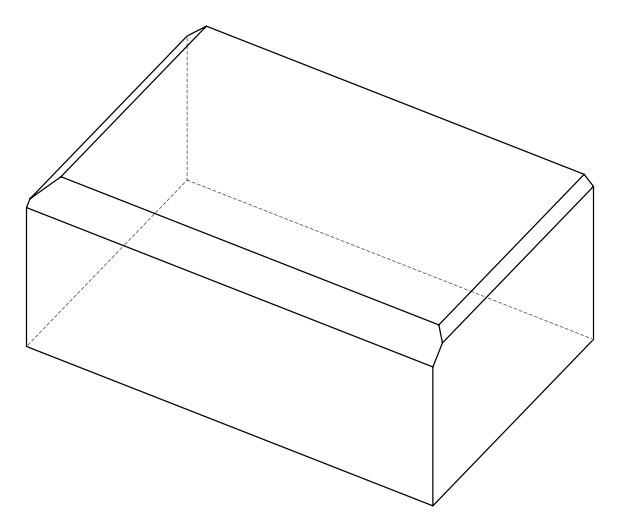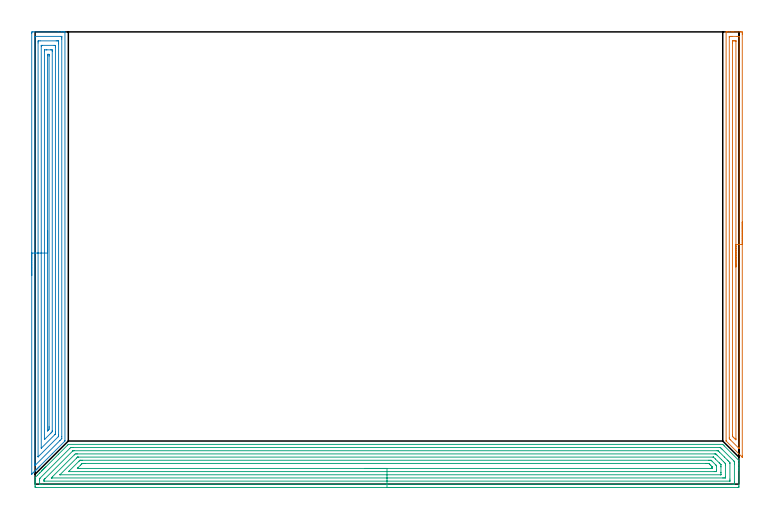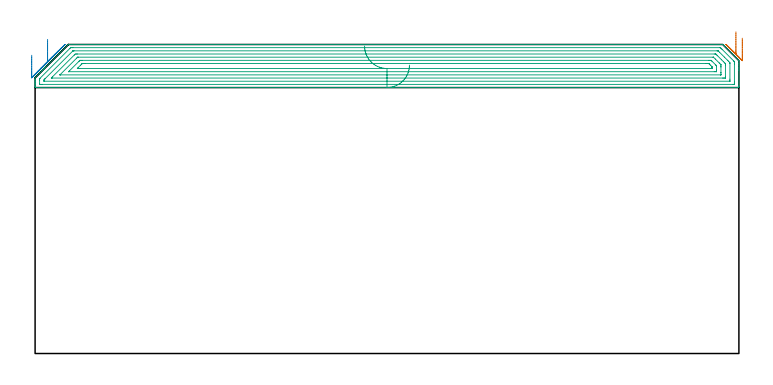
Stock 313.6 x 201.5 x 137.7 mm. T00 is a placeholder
(PLAN: 3 operations, 0 tool changes, 31.5 min)
(1 AREA_MILL | FG_CHAMFER_SURFACE | UGT0205_001 | 4.66 min | 5032 mm3)
(2 AREA_MILL_1 | FG_CHAMFER_SURFACE_1 | UGT0205_001 | 9.32 min | 21983 mm3)
(3 AREA_MILL_2 | FG_CHAMFER_SURFACE_2 | UGT0205_001 | 17.52 min | 56093 mm3)
(TOOL UGT0205_001 | Chamfer Mill 20 x 3 x 45 deg. | D20 FL50 Z2)
(OP 1 AREA_MILL)
G17 G21 G94 G90
T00 M6
G54
G17 G0 G90 X315.1 Y116.75 S1061 M3
G43 Z147.7 H0
Z140.5
G94 G1 Y116.712 Z139.628 F250.
Y116.598 Z138.764
Y116.409 Z137.912
Y116.147 Z137.08
Y115.813 Z136.274
Y115.41 Z135.5
Y114.942 Z134.764
Y114.41 Z134.072
Y113.821 Z133.429
Y113.178 Z132.84
Y112.486 Z132.308
Y111.75 Z131.84
Y110.976 Z131.437
Y110.17 Z131.103
Y109.338 Z130.841
Y108.487 Z130.652
Y107.622 Z130.538
Y106.75 Z130.5
Y12.544
X315.099 Y12.158 Z130.501
X315.098 Y12.129 Z130.502
X315.092 Y12.019 Z130.506
X315.04 Y12.065 Z130.558
X314.942 Y12.158 Z130.656
X308.066 Y19.034 Z137.533
X307.914 Y19.189 Z137.68
X307.904 Y19.205 Z137.689
X307.9 Y19.297 Z137.7
Y201.342
X307.902 Y201.492 Z137.688
X307.921 Y201.5 Z137.67
X308.256 Z137.343
X308.66 Z136.94
X309.287 Z136.308
X310.486 Z135.111
X311.057 Z134.537
X314.312 Z131.284
X314.598 Y201.497 Z130.999
X315.091 Y201.491 Z130.506
X315.094 Y201.396 Z130.504
X315.098 Y200.896 Z130.502
X315.1 Y200.389 Z130.5
Y106.75
X313.686 Z131.914
Y16.174
X313.684 Y15.984 Z131.916
X313.681 Y15.89 Z131.919
X313.68 Y15.883 Z131.92
X313.668 Y15.89 Z131.932
X313.639 Y15.915 Z131.961
X313.571 Y15.98 Z132.029
X309.807 Y19.743 Z135.793
X309.437 Y20.122 Z136.163
X309.332 Y20.23 Z136.268
X309.321 Y20.286 Z136.279
X309.314 Y20.636 Z136.286
Y199.111
X309.316 Y199.327 Z136.284
X309.319 Y199.435 Z136.281
X309.321 Y199.48 Z136.279
X309.401 Y199.49 Z136.199
X309.789 Y199.498 Z135.811
X310.172 Y199.499 Z135.428
X310.672 Y199.5 Z134.928
X312.828 Z132.772
X313.327 Z132.273
X313.561 Y199.497 Z132.039
X313.663 Y199.492 Z131.937
X313.678 Y199.49 Z131.922
X313.68 Y199.476 Z131.92
X313.683 Y199.429 Z131.917
X313.685 Y199.332 Z131.915
X313.686 Y106.75 Z131.914
X312.272 Z133.328
X312.271 Y20.305 Z133.329
X312.268 Y19.743 Z133.332
X312.259 Z133.341
X311.943 Y20.058 Z133.657
X311.364 Y20.636 Z134.236
X311.057 Y20.944 Z134.543
X310.769 Y21.24 Z134.831
X310.736 Y21.276 Z134.864
X310.733 Y21.33 Z134.867
X310.73 Y21.418 Z134.87
X310.729 Y21.528 Z134.871
Y21.86
Y196.434
Y196.764
X310.734 Y197.326 Z134.866
X310.735 Y197.482 Z134.865
X310.89 Y197.494 Z134.71
X311.057 Y197.497 Z134.543
X311.77 Y197.5 Z133.83
X311.943 Y197.499 Z133.657
X312.115 Y197.497 Z133.485
X312.23 Y197.493 Z133.37
X312.266 Y197.49 Z133.334
X312.267 Y197.476 Z133.333
X312.269 Y197.437 Z133.331
X312.271 Y197.326 Z133.329
X312.272 Y106.75 Z133.328
Y105.878 Z133.366
Y105.014 Z133.48
Y104.162 Z133.669
Y103.33 Z133.932
Y102.524 Z134.265
Y101.75 Z134.668
Y101.014 Z135.137
Y100.322 Z135.668
Y99.679 Z136.257
Y99.09 Z136.901
Y98.559 Z137.593
Y98.09 Z138.328
Y97.687 Z139.102
Y97.353 Z139.908
Y97.091 Z140.74
Y96.902 Z141.592
Y96.788 Z142.457
Y96.75 Z143.328
G0 Z147.7
M5
M2
(OP 2 AREA_MILL_1)
G17 G21 G94 G90
T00 M6
G54
G17 G0 G90 X-1.5 Y92.95 S1061 M3
G43 Z147.7 H0
Z132.9
G94 G1 Y92.988 Z132.028 F250.
Y93.102 Z131.163
Y93.291 Z130.312
Y93.553 Z129.48
Y93.887 Z128.674
Y94.29 Z127.9
Y94.758 Z127.164
Y95.29 Z126.472
Y95.879 Z125.829
Y96.522 Z125.239
Y97.214 Z124.708
Y97.95 Z124.24
Y98.724 Z123.837
Y99.53 Z123.503
Y100.362 Z123.241
Y101.214 Z123.052
Y102.078 Z122.938
Y102.95 Z122.9
X-1.499 Y200.869 Z122.901
X-1.497 Y201.259 Z122.902
X-1.493 Y201.49 Z122.905
X-1.114 Y201.495 Z123.283
X-0.496 Y201.5 Z123.902
X10.284 Z134.678
X11.678 Z136.074
X12.037 Z136.432
X12.757 Z137.156
X12.984 Z137.383
X13.144 Y201.497 Z137.537
X13.298 Y201.49 Z137.689
X13.3 Y201.316 Z137.7
Y19.338
X13.298 Y19.206 Z137.687
X13.111 Y19.009 Z137.507
X7.654 Y13.554 Z132.053
X2.089 Y7.988 Z126.487
X1.955 Y7.853 Z126.35
X1.814 Y7.713 Z126.212
X1.659 Y7.558 Z126.057
X1.516 Y7.414 Z125.912
X1.367 Y7.266 Z125.765
X1.229 Y7.128 Z125.627
X1.078 Y6.975 Z125.473
X0.92 Y6.819 Z125.318
X0.799 Y6.698 Z125.197
X0.639 Y6.537 Z125.034
X0.473 Y6.372 Z124.871
X0.37 Y6.269 Z124.767
X-0.237 Y5.662 Z124.161
X-0.421 Y5.478 Z123.976
X-1.024 Y4.876 Z123.376
X-1.493 Y4.408 Z122.907
X-1.495 Y4.419 Z122.905
X-1.5 Y4.583 Z122.9
Y102.95
X-0.086 Z124.314
Y198.926
X-0.079 Y199.487 Z124.321
X-0.018 Y199.492 Z124.382
X0.092 Y199.497 Z124.492
X0.229 Y199.5 Z124.629
X11.627 Y199.499 Z136.027
X11.817 Y199.494 Z136.217
X11.852 Y199.491 Z136.252
X11.879 Y199.485 Z136.279
X11.88 Y199.441 Z136.28
X11.884 Y199.237 Z136.284
X11.885 Y199.081 Z136.285
X11.886 Y198.341 Z136.286
X11.885 Y21.127 Z136.285
X11.879 Y20.394 Z136.279
X11.876 Y20.233 Z136.276
X11.075 Y19.425 Z135.475
X0.258 Y8.607 Z124.658
X0.095 Y8.447 Z124.495
X0.005 Y8.361 Z124.405
X-0.071 Y8.291 Z124.329
X-0.079 Y8.446 Z124.321
X-0.083 Y8.607 Z124.317
X-0.085 Y9.083 Z124.315
X-0.086 Y9.347 Z124.314
Y102.95
X1.328 Z125.728
X1.329 Y196.589 Z125.729
X1.334 Y197.293 Z125.734
X1.335 Y197.477 Z125.735
X1.516 Y197.49 Z125.916
X2.191 Y197.499 Z126.591
X9.407 Y197.5 Z133.807
X10.084 Y197.497 Z134.484
X10.284 Y197.49 Z134.684
X10.465 Y197.475 Z134.865
X10.468 Y197.293 Z134.868
X10.47 Y197.103 Z134.87
X10.471 Y196.398 Z134.871
X10.472 Y196.207 Z134.872
X10.471 Y21.83 Z134.871
X10.467 Y21.478 Z134.867
X10.464 Y21.304 Z134.864
X10.455 Y21.267 Z134.855
X10.306 Y21.105 Z134.706
X1.451 Y12.251 Z125.851
X1.383 Y12.184 Z125.783
X1.359 Y12.168 Z125.759
X1.335 Y12.154 Z125.735
X1.332 Y12.184 Z125.732
X1.33 Y12.22 Z125.73
X1.329 Y12.375 Z125.729
X1.328 Y102.95 Z125.728
X2.743 Z127.143
Y195.147
X2.746 Y195.327 Z127.146
X2.75 Y195.468 Z127.15
X2.756 Y195.491 Z127.156
X2.779 Y195.494 Z127.179
X2.833 Y195.497 Z127.233
X3.27 Y195.5 Z127.67
X8.53 Z132.93
X8.966 Y195.49 Z133.366
X9.051 Y195.475 Z133.451
X9.054 Y195.414 Z133.454
X9.056 Y195.349 Z133.456
X9.057 Y194.967 Z133.457
Y194.61
Y23.273
X9.055 Y22.915 Z133.455
X9.051 Y22.384 Z133.451
X9.041 Y22.302 Z133.441
X8.984 Y22.241 Z133.384
X8.772 Y22.021 Z133.172
X2.895 Y16.144 Z127.295
X2.822 Y16.073 Z127.222
X2.776 Y16.031 Z127.176
X2.75 Y16.011 Z127.15
X2.747 Y16.052 Z127.147
X2.744 Y16.139 Z127.144
X2.743 Y16.299 Z127.143
Y102.95
X4.157 Z128.557
Y192.811
X4.161 Y193.263 Z128.561
X4.164 Y193.475 Z128.564
X4.367 Y193.491 Z128.767
X5.023 Y193.498 Z129.423
X5.235 Y193.5 Z129.635
X6.99 Y193.499 Z131.39
X7.521 Y193.49 Z131.921
X7.636 Y193.473 Z132.036
X7.639 Y193.265 Z132.039
X7.643 Y192.832 Z132.043
Y23.82
X7.636 Y23.373 Z132.036
X7.432 Y23.142 Z131.832
X7.214 Y22.915 Z131.614
X6.994 Y22.693 Z131.394
X6.777 Y22.475 Z131.177
X4.338 Y20.037 Z128.738
X4.22 Y19.921 Z128.62
X4.169 Y19.874 Z128.569
X4.164 Y19.872 Z128.564
X4.162 Y19.874 Z128.562
X4.16 Y19.921 Z128.56
X4.158 Y20.021 Z128.558
X4.157 Y20.222 Z128.557
Y102.95
X5.571 Z129.971
Y191.033
X5.573 Y191.367 Z129.973
X5.576 Y191.479 Z129.976
X5.578 Y191.49 Z129.978
X5.586 Y191.493 Z129.986
X5.614 Y191.497 Z130.014
X5.671 Y191.499 Z130.071
X5.9 Y191.5 Z130.3
X6.053 Y191.498 Z130.453
X6.175 Y191.494 Z130.575
X6.212 Y191.49 Z130.612
X6.222 Y191.485 Z130.622
X6.224 Y191.463 Z130.624
X6.226 Y191.368 Z130.626
X6.228 Y191.033 Z130.628
X6.229 Y190.697 Z130.629
X6.228 Y25.598 Z130.628
X6.227 Y25.264 Z130.627
X6.223 Y24.704 Z130.623
X6.219 Y24.379 Z130.619
X5.9 Y24.05 Z130.3
X5.782 Y23.93 Z130.182
X5.661 Y23.81 Z130.061
X5.626 Y23.778 Z130.026
X5.59 Y23.748 Z129.99
X5.577 Y23.74 Z129.977
X5.575 Y23.753 Z129.975
X5.572 Y23.783 Z129.972
X5.571 Y23.81 Z129.971
Y23.878
Y102.95
Y103.822 Z130.009
Y104.686 Z130.123
Y105.538 Z130.312
Y106.37 Z130.574
Y107.176 Z130.908
Y107.95 Z131.311
Y108.686 Z131.78
Y109.378 Z132.311
Y110.021 Z132.9
Y110.61 Z133.543
Y111.142 Z134.235
Y111.61 Z134.971
Y112.013 Z135.745
Y112.347 Z136.551
Y112.609 Z137.383
Y112.798 Z138.235
Y112.912 Z139.099
Y112.95 Z139.971
G0 Z147.7
M5
M2
(OP 3 AREA_MILL_2)
G17 G21 G94 G90
T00 M6
G54
G17 G0 G90 X166.8 Y-1.5 S1061 M3
G43 Z147.7 H0
Z128.5
G94 G1 X166.762 Z127.628 F250.
X166.648 Z126.764
X166.459 Z125.912
X166.197 Z125.08
X165.863 Z124.274
X165.46 Z123.5
X164.991 Z122.764
X164.46 Z122.072
X163.871 Z121.429
X163.228 Z120.84
X162.536 Z120.308
X161.8 Z119.84
X161.026 Z119.437
X160.22 Z119.103
X159.388 Z118.841
X158.536 Z118.652
X157.672 Z118.538
X156.8 Z118.5
X0.607 Y-1.499 Z118.501
X0.214 Y-1.495 Z118.502
X0.01 Y-1.491 Z118.504
X0. Y-1.11 Z118.885
Y-0.829 Z119.166
Y-0.232 Z119.762
Y0.33 Z120.326
Y0.645 Z120.641
Y1.207 Z121.203
Y1.522 Z121.517
Y2.152 Z122.151
X0.001 Y2.901 Z122.9
X1.053 Y3.953 Z123.953
X1.837 Y4.738 Z124.736
X1.945 Y4.847 Z124.843
X2.129 Y5.03 Z125.028
X2.838 Y5.739 Z125.737
X3.005 Y5.907 Z125.902
X3.169 Y6.07 Z126.068
X3.284 Y6.185 Z126.183
X3.443 Y6.346 Z126.341
X3.6 Y6.501 Z126.499
X3.73 Y6.632 Z126.629
X3.882 Y6.784 Z126.78
X4.031 Y6.932 Z126.93
X4.177 Y7.078 Z127.076
X4.321 Y7.223 Z127.218
X4.462 Y7.363 Z127.361
X4.623 Y7.524 Z127.522
X4.759 Y7.661 Z127.657
X10.424 Y13.325 Z133.324
X14.441 Y17.342 Z137.34
X14.747 Y17.645 Z137.642
X14.806 Y17.696 Z137.69
X14.887 Y17.7 Z137.7
X306.299
X306.394 Y17.696 Z137.689
X306.467 Y17.634 Z137.631
X307.043 Y17.057 Z137.056
X313.588 Y10.511 Z130.51
X313.6 Y10.496 Z130.494
Y9.169 Z129.168
Y8.539 Z128.534
Y7.346 Z127.344
Y6.784 Z126.779
Y6.188 Z126.184
Y-0.829 Z119.169
X313.596 Y-1.11 Z118.888
X313.59 Y-1.492 Z118.505
X313.386 Y-1.496 Z118.502
X312.993 Y-1.5 Z118.5
X156.8
Y-0.086 Z119.914
X3.135
X2.392 Y-0.085 Z119.915
X2.24 Y-0.084 Z119.916
X2.044 Y-0.079 Z119.921
X2.009 Y-0.073 Z119.927
X2.005 Y-0.047 Z119.953
X2.003 Y-0.018 Z119.982
X2. Y0.152 Z120.152
X2.001 Y1.905 Z121.905
X2.008 Y2.399 Z122.399
X2.01 Y2.445 Z122.445
X2.042 Y2.483 Z122.483
X2.097 Y2.544 Z122.544
X2.169 Y2.618 Z122.618
X15.44 Y15.889 Z135.889
X15.78 Y16.225 Z136.225
X15.827 Y16.266 Z136.266
X15.857 Y16.279 Z136.279
X15.934 Y16.281 Z136.281
X16.672 Y16.285 Z136.285
X16.822 Y16.286 Z136.286
X305.11 Y16.285 Z136.285
X305.295 Y16.283 Z136.283
X305.341 Y16.28 Z136.28
X305.361 Y16.277 Z136.277
X305.425 Y16.217 Z136.217
X305.6 Y16.047 Z136.047
X305.853 Y15.797 Z135.797
X306.095 Y15.555 Z135.555
X311.208 Y10.442 Z130.442
X311.356 Y10.293 Z130.293
X311.498 Y10.146 Z130.146
X311.587 Y10.052 Z130.052
X311.592 Y10.004 Z130.004
X311.598 Y9.91 Z129.91
X311.6 Y9.416 Z129.416
Y9.031 Z129.031
Y1.137 Z121.137
X311.597 Y0.645 Z120.645
X311.591 Y0.269 Z120.269
X311.57 Y-0.079 Z119.921
X311.208 Y-0.084 Z119.916
X311.058 Y-0.085 Z119.915
X156.8 Y-0.086 Z119.914
Y1.328 Z121.328
X4.111 Y1.329 Z121.329
X4.059 Y1.33 Z121.33
X4.025 Y1.333 Z121.333
X4.012 Y1.335 Z121.335
X4.01 Y1.349 Z121.349
X4.004 Y1.522 Z121.522
X4.001 Y1.694 Z121.694
X4.006 Y1.869 Z121.869
X4.01 Y1.983 Z121.983
X4.052 Y2.041 Z122.041
X4.177 Y2.175 Z122.175
X4.289 Y2.289 Z122.289
X4.398 Y2.399 Z122.399
X16.675 Y14.676 Z134.676
X16.858 Y14.849 Z134.849
X16.874 Y14.863 Z134.863
X16.936 Y14.867 Z134.867
X17.04 Y14.87 Z134.87
X17.171 Y14.871 Z134.871
X17.368
X303.872
X304.068 Y14.87 Z134.87
X304.264 Y14.866 Z134.866
X304.316 Y14.865 Z134.865
X304.347 Y14.842 Z134.842
X304.406 Y14.788 Z134.788
X304.521 Y14.678 Z134.678
X304.961 Y14.24 Z134.24
X307.154 Y12.047 Z132.047
X308.531 Y10.67 Z130.67
X308.907 Y10.293 Z130.293
X309.423 Y9.769 Z129.769
X309.59 Y9.587 Z129.587
X309.595 Y9.416 Z129.416
X309.599 Y9.243 Z129.243
X309.6 Y2.225 Z122.225
X309.596 Y1.522 Z121.522
X309.593 Y1.355 Z121.355
X309.587 Y1.335 Z121.335
X309.57 Y1.333 Z121.333
X309.521 Y1.33 Z121.33
X309.423 Y1.329 Z121.329
X156.8 Y1.328 Z121.328
Y2.743 Z122.743
X7.747
X7.395 Y2.744 Z122.744
X7.282 Y2.747 Z122.747
X7.219 Y2.749 Z122.749
X7.259 Y2.799 Z122.799
X7.297 Y2.841 Z122.841
X7.725 Y3.276 Z123.276
X7.747 Y3.298 Z123.298
X17.468 Y13.019 Z133.019
X17.565 Y13.114 Z133.114
X17.921 Y13.451 Z133.451
X18.457 Y13.455 Z133.455
X18.808 Y13.457 Z133.457
X302.634
X303.176 Y13.453 Z133.453
X303.252 Y13.45 Z133.45
X303.294 Y13.446 Z133.446
X303.335 Y13.408 Z133.408
X303.502 Y13.246 Z133.246
X303.827 Y12.924 Z132.924
X304.068 Y12.684 Z132.684
X305.853 Y10.899 Z130.899
X306.746 Y10.006 Z130.006
X307.333 Y9.416 Z129.416
X307.523 Y9.22 Z129.22
X307.588 Y9.152 Z129.152
X307.592 Y9.1 Z129.1
X307.595 Y8.996 Z128.996
X307.6 Y8.576 Z128.576
Y3.276 Z123.276
X307.593 Y2.856 Z122.856
X307.59 Y2.758 Z122.758
X307.469 Y2.75 Z122.75
X307.285 Y2.746 Z122.746
X306.746 Y2.743 Z122.743
X306.396
X156.8
Y4.157 Z124.157
X11.313
X11.104 Y4.164 Z124.164
X11.073 Y4.166 Z124.166
X11.079 Y4.175 Z124.175
X11.092 Y4.192 Z124.192
X11.108 Y4.209 Z124.209
X11.183 Y4.285 Z124.285
X18.457 Y11.559 Z131.559
X18.706 Y11.802 Z131.802
X18.925 Y12.015 Z132.015
X18.965 Y12.036 Z132.036
X19.017 Y12.039 Z132.039
X19.128 Y12.041 Z132.041
X19.35 Y12.043 Z132.043
X302.061
X302.172 Y12.041 Z132.041
X302.227 Y12.039 Z132.039
X302.25 Y12.036 Z132.036
X302.283 Y12.011 Z132.011
X303.132 Y11.17 Z131.17
X303.176 Y11.127 Z131.127
X304.887 Y9.416 Z129.416
X304.961 Y9.341 Z129.341
X305.361 Y8.934 Z128.934
X305.557 Y8.733 Z128.733
X305.59 Y8.682 Z128.682
X305.594 Y8.628 Z128.628
X305.597 Y8.539 Z128.539
X305.6 Y7.91 Z127.91
Y7.661 Z127.661
Y5.279 Z125.279
Y5.03 Z125.03
X305.598 Y4.404 Z124.404
X305.591 Y4.193 Z124.193
X305.589 Y4.163 Z124.163
X305.57 Y4.161 Z124.161
X305.516 Y4.159 Z124.159
X305.405 Y4.158 Z124.158
X156.8 Y4.157 Z124.157
Y5.571 Z125.571
X15.038 Y5.572 Z125.572
X14.988 Y5.574 Z125.574
X14.945 Y5.578 Z125.578
X14.939 Y5.579 Z125.579
X14.947 Y5.59 Z125.59
X15.018 Y5.668 Z125.668
X15.073 Y5.725 Z125.725
X15.255 Y5.907 Z125.907
X19.497 Y10.148 Z130.148
X19.643 Y10.293 Z130.293
X19.945 Y10.585 Z130.585
X19.99 Y10.622 Z130.622
X20.072 Y10.624 Z130.624
X20.242 Y10.626 Z130.626
X20.793 Y10.629 Z130.629
X21.135
X300.156
X300.498 Y10.628 Z130.628
X301.053 Y10.625 Z130.625
X301.214 Y10.622 Z130.622
X301.39 Y10.458 Z130.458
X301.558 Y10.293 Z130.293
X303.314 Y8.539 Z128.539
X303.446 Y8.403 Z128.403
X303.53 Y8.315 Z128.315
X303.59 Y8.249 Z128.249
X303.593 Y8.225 Z128.225
X303.598 Y8.123 Z128.123
X303.6 Y6.367 Z126.367
X303.598 Y5.907 Z125.907
X303.595 Y5.699 Z125.699
X303.59 Y5.595 Z125.595
X303.587 Y5.578 Z125.578
X303.565 Y5.575 Z125.575
X303.516 Y5.573 Z125.573
X303.176 Y5.572 Z125.572
X302.625 Y5.571 Z125.571
X156.8
Y6.985 Z126.985
X19.872
X19.35 Y6.986 Z126.986
X19.143 Y6.988 Z126.988
X18.87 Y6.992 Z126.992
X18.809 Y7.001 Z127.001
X18.852 Y7.049 Z127.049
X18.91 Y7.111 Z127.111
X18.963 Y7.165 Z127.165
X19.239 Y7.442 Z127.442
X20.289 Y8.492 Z128.492
X20.732 Y8.934 Z128.934
X20.868 Y9.067 Z129.067
X20.978 Y9.173 Z129.173
X21.012 Y9.203 Z129.203
X21.05 Y9.208 Z129.208
X21.135 Y9.211 Z129.211
X21.341 Y9.214 Z129.214
X22.027 Y9.215 Z129.215
X22.232
X298.917
X299.605 Y9.214 Z129.214
X299.812 Y9.212 Z129.212
X300.152 Y9.208 Z129.208
X300.197 Y9.194 Z129.194
X300.267 Y9.129 Z129.129
X300.371 Y9.03 Z129.03
X300.498 Y8.905 Z128.905
X300.864 Y8.539 Z128.539
X301.39 Y8.009 Z128.009
X301.559 Y7.832 Z127.832
X301.59 Y7.783 Z127.783
X301.594 Y7.73 Z127.73
X301.597 Y7.661 Z127.661
X301.6 Y7.456 Z127.456
X301.598 Y7.25 Z127.25
X301.595 Y7.112 Z127.112
X301.59 Y7.005 Z127.005
X301.578 Y6.992 Z126.992
X301.561 Y6.99 Z126.99
X301.39 Y6.987 Z126.987
X301.186 Y6.986 Z126.986
X156.8 Y6.985 Z126.985
X155.928 Z127.023
X155.063 Z127.137
X154.212 Z127.326
X153.38 Z127.588
X152.574 Z127.922
X151.8 Z128.325
X151.064 Z128.794
X150.372 Z129.325
X149.729 Z129.914
X149.14 Z130.557
X148.608 Z131.25
X148.14 Z131.985
X147.737 Z132.759
X147.403 Z133.565
X147.141 Z134.397
X146.952 Z135.249
X146.838 Z136.114
X146.8 Z136.985
G0 Z147.7
M5
M2
